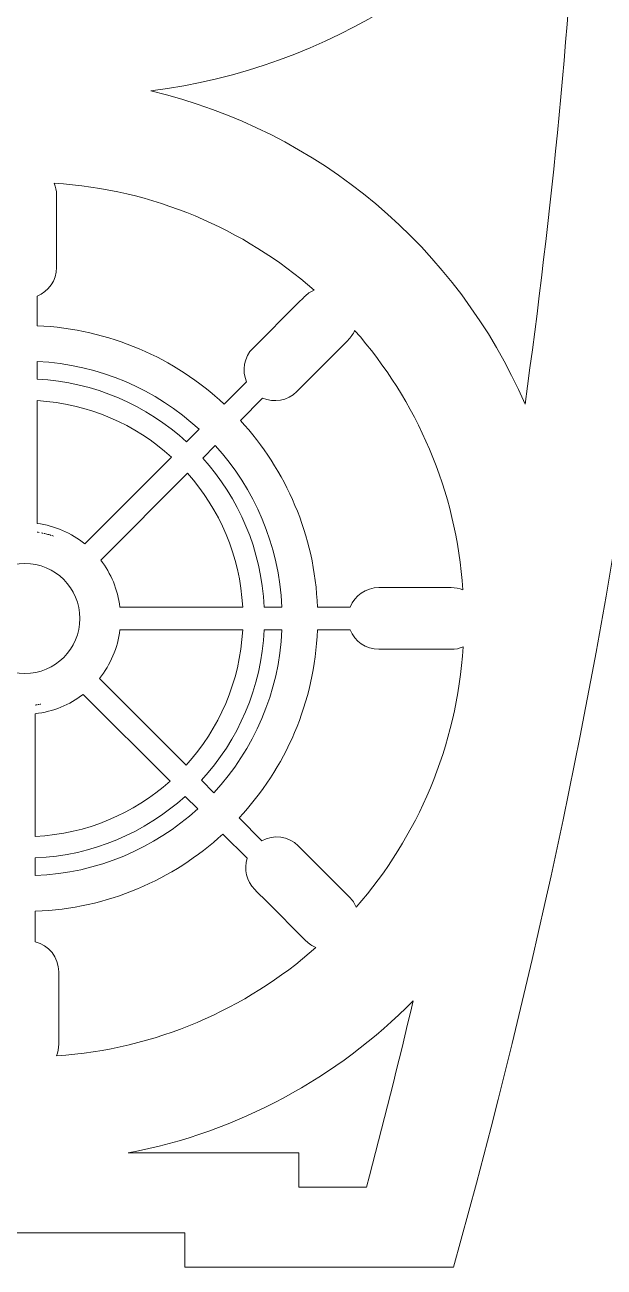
# Model space of a CAD drawing. Header units: millimetres. Extents: x -1460 to 1460, y -777 to 775.
# Drawn here: x 4 to 54.8, y 85.1 to 194.1 of the extents above; entities that cross this region are included whole.
import ezdxf

# ---------------------------------------------------------------- set-up
doc = ezdxf.new("R2010")
doc.units = ezdxf.units.MM
doc.header["$MEASUREMENT"] = 0
doc.layers.add('Camada 1', color=7, linetype='Continuous')

msp = doc.modelspace()

# ---------------------------------------------------------------- linework, layer by layer
at = {"layer": 'Camada 1', "color": 250, "lineweight": 20}
for points, knots in [([(41.3038, 85.1069), (41.3038, 85.1069), (41.3038, 85.1102), (41.3038, 85.1102), (41.3038, 85.1102), (41.3038, 85.1102), (41.5747, 85.1103), (41.5747, 85.1103), (41.5747, 85.1103), (70.9143, 189.7445), (70.824, 294.5182), (41.3038, 399.1147), (41.3038, 399.1147), (41.3038, 399.1147), (27.3329, 399.1216), (27.3329, 399.1216), (27.3329, 399.1216), (27.3329, 399.1216), (27.3349, 399.1147), (27.3349, 399.1147), (27.3349, 399.1147), (27.3349, 399.1147), (18.0011, 399.1147), (18.0011, 399.1147), (18.0011, 399.1147), (18.0011, 399.1147), (18.0011, 396.0999), (18.0011, 396.0999), (18.0011, 396.0999), (18.0011, 396.0999), (2.0593, 396.0999), (2.0593, 396.0999), (2.0593, 396.0999), (2.0593, 396.0999), (-8.4928, 396.0999), (-8.4928, 396.0999), (-8.4928, 396.0999), (-8.4928, 396.0999), (-32.083, 396.0999), (-32.083, 396.0999), (-32.083, 396.0999), (-32.083, 396.0999), (-38.0638, 396.0999), (-38.0638, 396.0999), (-38.0638, 396.0999), (-38.0638, 396.0999), (-38.0638, 399.0489), (-38.0638, 399.0489), (-38.0638, 399.0489), (-38.0638, 399.0489), (-38.0657, 399.0501), (-38.0657, 399.0501), (-38.0657, 399.0501), (-38.0657, 399.0501), (-38.0676, 399.0513), (-38.0676, 399.0513), (-38.0676, 399.0513), (-38.0676, 399.0513), (-38.0695, 399.0524), (-38.0695, 399.0524), (-38.0695, 399.0524), (-38.0695, 399.0524), (-38.0714, 399.0536), (-38.0714, 399.0536), (-38.0714, 399.0536), (-38.0714, 399.0536), (-38.0733, 399.0548), (-38.0733, 399.0548), (-38.0733, 399.0548), (-38.0733, 399.0548), (-38.0752, 399.056), (-38.0752, 399.056), (-38.0752, 399.056), (-38.0752, 399.056), (-38.0771, 399.0572), (-38.0771, 399.0572), (-38.0771, 399.0572), (-38.0771, 399.0572), (-38.0789, 399.0584), (-38.0789, 399.0584), (-38.0789, 399.0584), (-38.0789, 399.0584), (-38.0808, 399.0595), (-38.0808, 399.0595), (-38.0808, 399.0595), (-38.0808, 399.0595), (-38.0827, 399.0607), (-38.0827, 399.0607), (-38.0827, 399.0607), (-38.0827, 399.0607), (-38.0846, 399.0619), (-38.0846, 399.0619), (-38.0846, 399.0619), (-38.0846, 399.0619), (-38.0865, 399.0631), (-38.0865, 399.0631), (-38.0865, 399.0631), (-38.0865, 399.0631), (-38.0884, 399.0643), (-38.0884, 399.0643), (-38.0884, 399.0643), (-38.0884, 399.0643), (-38.0903, 399.0654), (-38.0903, 399.0654), (-38.0903, 399.0654), (-38.0903, 399.0654), (-38.0922, 399.0666), (-38.0922, 399.0666), (-38.0922, 399.0666), (-38.0922, 399.0666), (-38.0941, 399.0678), (-38.0941, 399.0678), (-38.0941, 399.0678), (-38.0941, 399.0678), (-38.096, 399.069), (-38.096, 399.069), (-38.096, 399.069), (-38.096, 399.069), (-38.0979, 399.0702), (-38.0979, 399.0702), (-38.0979, 399.0702), (-38.0979, 399.0702), (-38.1016, 399.0725), (-38.1016, 399.0725), (-38.1016, 399.0725), (-38.1016, 399.0725), (-38.1035, 399.0737), (-38.1035, 399.0737), (-38.1035, 399.0737), (-38.1035, 399.0737), (-38.1054, 399.0749), (-38.1054, 399.0749), (-38.1054, 399.0749), (-38.1054, 399.0749), (-38.1073, 399.0761), (-38.1073, 399.0761), (-38.1073, 399.0761), (-38.1073, 399.0761), (-38.1092, 399.0773), (-38.1092, 399.0773), (-38.1092, 399.0773), (-38.1092, 399.0773), (-38.1168, 399.082), (-38.1168, 399.082), (-38.1168, 399.082), (-38.1168, 399.082), (-38.1187, 399.0832), (-38.1187, 399.0832), (-38.1187, 399.0832), (-38.1187, 399.0832), (-38.1206, 399.0844), (-38.1206, 399.0844), (-38.1206, 399.0844), (-38.1206, 399.0844), (-38.1243, 399.0867), (-38.1243, 399.0867), (-38.1243, 399.0867), (-38.1243, 399.0867), (-38.1262, 399.0879), (-38.1262, 399.0879), (-38.1262, 399.0879), (-38.1262, 399.0879), (-38.1281, 399.0891), (-38.1281, 399.0891), (-38.1281, 399.0891), (-38.1281, 399.0891), (-38.13, 399.0903), (-38.13, 399.0903), (-38.13, 399.0903), (-38.13, 399.0903), (-38.1319, 399.0915), (-38.1319, 399.0915), (-38.1319, 399.0915), (-38.1319, 399.0915), (-38.1413, 399.0974), (-38.1413, 399.0974), (-38.1413, 399.0974), (-38.1413, 399.0974), (-38.1432, 399.0986), (-38.1432, 399.0986), (-38.1432, 399.0986), (-38.1432, 399.0986), (-38.1451, 399.0998), (-38.1451, 399.0998), (-38.1451, 399.0998), (-38.1451, 399.0998), (-38.1527, 399.1045), (-38.1527, 399.1045), (-38.1527, 399.1045), (-38.1527, 399.1045), (-38.1546, 399.1057), (-38.1546, 399.1057), (-38.1546, 399.1057), (-38.1546, 399.1057), (-38.1565, 399.1069), (-38.1565, 399.1069), (-38.1565, 399.1069), (-38.1565, 399.1069), (-38.1584, 399.1081), (-38.1584, 399.1081), (-38.1584, 399.1081), (-38.1584, 399.1081), (-38.1602, 399.1092), (-38.1602, 399.1092), (-38.1602, 399.1092), (-38.1602, 399.1092), (-38.1621, 399.1104), (-38.1621, 399.1104), (-38.1621, 399.1104), (-38.1621, 399.1104), (-38.164, 399.1116), (-38.164, 399.1116), (-38.164, 399.1116), (-38.164, 399.1116), (-38.1659, 399.1128), (-38.1659, 399.1128), (-38.1659, 399.1128), (-38.1659, 399.1128), (-38.1678, 399.114), (-38.1678, 399.114), (-38.1678, 399.114), (-38.1678, 399.114), (-38.1688, 399.1147), (-38.1688, 399.1147), (-38.1688, 399.1147), (-38.1688, 399.1147), (-38.1689, 399.1147), (-38.1689, 399.1147), (-38.1689, 399.1147), (-38.1689, 399.1147), (-38.1848, 399.1247), (-38.1848, 399.1247), (-38.1848, 399.1247), (-38.1848, 399.1247), (-46.3649, 399.1176), (-46.3649, 399.1176), (-46.3649, 399.1176), (-46.3649, 399.1176), (-46.3617, 399.1147), (-46.3617, 399.1147), (-46.3617, 399.1147), (-46.3617, 399.1147), (-54.3028, 399.1147), (-54.3028, 399.1147), (-54.3028, 399.1147), (-54.3028, 399.1147), (-54.3028, 399.1155), (-54.3028, 399.1155), (-54.3028, 399.1155), (-54.3028, 399.1155), (-55.2234, 399.1147), (-55.2234, 399.1147), (-55.2234, 399.1147), (-55.2234, 399.1147), (-72.3348, 399.1147), (-72.3348, 399.1147), (-72.3348, 399.1147), (-72.3348, 399.1147), (-72.3348, 396.0998), (-72.3348, 396.0998), (-72.3348, 396.0998), (-72.3348, 396.0998), (-72.3489, 396.0998), (-72.3489, 396.0998), (-72.3489, 396.0998), (-72.3489, 396.0998), (-72.2484, 342.0998), (-72.2484, 342.0998), (-72.2484, 342.0998), (-72.2484, 342.0998), (-69.2484, 342.0998), (-69.2484, 342.0998), (-69.2484, 342.0998), (-69.2484, 342.0998), (-69.2421, 242.1123), (-69.2421, 242.1123), (-69.2421, 242.1123), (-69.2421, 242.1123), (-69.2484, 142.1248), (-69.2484, 142.1248), (-69.2484, 142.1248), (-69.2484, 142.1248), (-72.2484, 142.1248), (-72.2484, 142.1248), (-72.2484, 142.1248), (-72.2484, 142.1248), (-72.2486, 93.1122), (-72.2486, 93.1122), (-72.2486, 93.1122), (-72.2486, 93.1122), (-72.3348, 93.1122), (-72.3348, 93.1122), (-72.3348, 93.1122), (-72.3348, 93.1122), (-72.3348, 85.1069), (-72.3348, 85.1069), (-72.3348, 85.1069), (-72.3348, 85.1069), (-45.904, 85.1069), (-45.904, 85.1069), (-45.904, 85.1069), (-45.904, 85.1069), (-38.1848, 85.1002), (-38.1848, 85.1002), (-38.1848, 85.1002), (-38.1848, 85.1002), (-38.1742, 85.1069), (-38.1742, 85.1069), (-38.1742, 85.1069), (-38.1742, 85.1069), (-38.1688, 85.1069), (-38.1688, 85.1069), (-38.1688, 85.1069), (-38.1688, 85.1069), (-38.0638, 85.1727), (-38.0638, 85.1727), (-38.0638, 85.1727), (-38.0638, 85.1727), (-38.0638, 85.176), (-38.0638, 85.176), (-38.0638, 85.176), (-38.0638, 85.176), (-37.958, 85.2417), (-37.958, 85.2417), (-37.958, 85.2417), (-37.958, 85.2417), (-37.958, 88.1217), (-37.958, 88.1217), (-37.958, 88.1217), (-37.958, 88.1217), (-32.083, 88.1217), (-32.083, 88.1217), (-32.083, 88.1217), (-32.083, 88.1217), (-8.4928, 88.1217), (-8.4928, 88.1217), (-8.4928, 88.1217), (-8.4928, 88.1217), (2.0593, 88.1217), (2.0593, 88.1217), (2.0593, 88.1217), (2.0593, 88.1217), (18.0011, 88.1217), (18.0011, 88.1217), (18.0011, 88.1217), (18.0011, 88.1217), (18.0011, 85.1069), (18.0011, 85.1069), (18.0011, 85.1069), (18.0011, 85.1069), (27.6055, 85.1069), (27.6055, 85.1069), (27.6055, 85.1069), (27.6055, 85.1069), (27.6045, 85.1034), (27.6045, 85.1034), (27.6045, 85.1034), (27.6045, 85.1034), (34.6908, 85.1069), (34.6908, 85.1069), (34.6908, 85.1069), (34.6908, 85.1069), (41.3038, 85.1069), (41.3038, 85.1069)], [0, 0, 0, 0, 0.01086957, 0.01086957, 0.01086957, 0.01086957, 0.02173913, 0.02173913, 0.02173913, 0.02173913, 0.0326087, 0.0326087, 0.0326087, 0.0326087, 0.04347826, 0.04347826, 0.04347826, 0.04347826, 0.05434783, 0.05434783, 0.05434783, 0.05434783, 0.06521739, 0.06521739, 0.06521739, 0.06521739, 0.07608696, 0.07608696, 0.07608696, 0.07608696, 0.08695652, 0.08695652, 0.08695652, 0.08695652, 0.09782609, 0.09782609, 0.09782609, 0.09782609, 0.10869565, 0.10869565, 0.10869565, 0.10869565, 0.11956522, 0.11956522, 0.11956522, 0.11956522, 0.13043478, 0.13043478, 0.13043478, 0.13043478, 0.14130435, 0.14130435, 0.14130435, 0.14130435, 0.15217391, 0.15217391, 0.15217391, 0.15217391, 0.16304348, 0.16304348, 0.16304348, 0.16304348, 0.17391304, 0.17391304, 0.17391304, 0.17391304, 0.18478261, 0.18478261, 0.18478261, 0.18478261, 0.19565217, 0.19565217, 0.19565217, 0.19565217, 0.20652174, 0.20652174, 0.20652174, 0.20652174, 0.2173913, 0.2173913, 0.2173913, 0.2173913, 0.22826087, 0.22826087, 0.22826087, 0.22826087, 0.23913043, 0.23913043, 0.23913043, 0.23913043, 0.25, 0.25, 0.25, 0.25, 0.26086957, 0.26086957, 0.26086957, 0.26086957, 0.27173913, 0.27173913, 0.27173913, 0.27173913, 0.2826087, 0.2826087, 0.2826087, 0.2826087, 0.29347826, 0.29347826, 0.29347826, 0.29347826, 0.30434783, 0.30434783, 0.30434783, 0.30434783, 0.31521739, 0.31521739, 0.31521739, 0.31521739, 0.32608696, 0.32608696, 0.32608696, 0.32608696, 0.33695652, 0.33695652, 0.33695652, 0.33695652, 0.34782609, 0.34782609, 0.34782609, 0.34782609, 0.35869565, 0.35869565, 0.35869565, 0.35869565, 0.36956522, 0.36956522, 0.36956522, 0.36956522, 0.38043478, 0.38043478, 0.38043478, 0.38043478, 0.39130435, 0.39130435, 0.39130435, 0.39130435, 0.40217391, 0.40217391, 0.40217391, 0.40217391, 0.41304348, 0.41304348, 0.41304348, 0.41304348, 0.42391304, 0.42391304, 0.42391304, 0.42391304, 0.43478261, 0.43478261, 0.43478261, 0.43478261, 0.44565217, 0.44565217, 0.44565217, 0.44565217, 0.45652174, 0.45652174, 0.45652174, 0.45652174, 0.4673913, 0.4673913, 0.4673913, 0.4673913, 0.47826087, 0.47826087, 0.47826087, 0.47826087, 0.48913043, 0.48913043, 0.48913043, 0.48913043, 0.5, 0.5, 0.5, 0.5, 0.51086957, 0.51086957, 0.51086957, 0.51086957, 0.52173913, 0.52173913, 0.52173913, 0.52173913, 0.5326087, 0.5326087, 0.5326087, 0.5326087, 0.54347826, 0.54347826, 0.54347826, 0.54347826, 0.55434783, 0.55434783, 0.55434783, 0.55434783, 0.56521739, 0.56521739, 0.56521739, 0.56521739, 0.57608696, 0.57608696, 0.57608696, 0.57608696, 0.58695652, 0.58695652, 0.58695652, 0.58695652, 0.59782609, 0.59782609, 0.59782609, 0.59782609, 0.60869565, 0.60869565, 0.60869565, 0.60869565, 0.61956522, 0.61956522, 0.61956522, 0.61956522, 0.63043478, 0.63043478, 0.63043478, 0.63043478, 0.64130435, 0.64130435, 0.64130435, 0.64130435, 0.65217391, 0.65217391, 0.65217391, 0.65217391, 0.66304348, 0.66304348, 0.66304348, 0.66304348, 0.67391304, 0.67391304, 0.67391304, 0.67391304, 0.68478261, 0.68478261, 0.68478261, 0.68478261, 0.69565217, 0.69565217, 0.69565217, 0.69565217, 0.70652174, 0.70652174, 0.70652174, 0.70652174, 0.7173913, 0.7173913, 0.7173913, 0.7173913, 0.72826087, 0.72826087, 0.72826087, 0.72826087, 0.73913043, 0.73913043, 0.73913043, 0.73913043, 0.75, 0.75, 0.75, 0.75, 0.76086957, 0.76086957, 0.76086957, 0.76086957, 0.77173913, 0.77173913, 0.77173913, 0.77173913, 0.7826087, 0.7826087, 0.7826087, 0.7826087, 0.79347826, 0.79347826, 0.79347826, 0.79347826, 0.80434783, 0.80434783, 0.80434783, 0.80434783, 0.81521739, 0.81521739, 0.81521739, 0.81521739, 0.82608696, 0.82608696, 0.82608696, 0.82608696, 0.83695652, 0.83695652, 0.83695652, 0.83695652, 0.84782609, 0.84782609, 0.84782609, 0.84782609, 0.85869565, 0.85869565, 0.85869565, 0.85869565, 0.86956522, 0.86956522, 0.86956522, 0.86956522, 0.88043478, 0.88043478, 0.88043478, 0.88043478, 0.89130435, 0.89130435, 0.89130435, 0.89130435, 0.90217391, 0.90217391, 0.90217391, 0.90217391, 0.91304348, 0.91304348, 0.91304348, 0.91304348, 0.92391304, 0.92391304, 0.92391304, 0.92391304, 0.93478261, 0.93478261, 0.93478261, 0.93478261, 0.94565217, 0.94565217, 0.94565217, 0.94565217, 0.95652174, 0.95652174, 0.95652174, 0.95652174, 0.9673913, 0.9673913, 0.9673913, 0.9673913, 0.97826087, 0.97826087, 0.97826087, 0.97826087, 1, 1, 1, 1]), ([(47.8607, 160.8298), (41.9412, 174.4991), (29.8019, 184.8469), (15.0113, 188.3029), (15.0113, 188.3029), (30.6877, 190.323), (44.2578, 199.1201), (52.73, 211.6821), (52.73, 211.6821), (51.8533, 194.6847), (50.2304, 177.7169), (47.8607, 160.8298)], [0, 0, 0, 0, 0.25, 0.25, 0.25, 0.25, 0.5, 0.5, 0.5, 0.5, 1, 1, 1, 1]), ([(29.3598, 170.8291), (23.1776, 176.2274), (15.2488, 179.6745), (6.5319, 180.2125), (6.5319, 180.2125), (6.6659, 179.8919), (6.7399, 179.5399), (6.7399, 179.1708), (6.7399, 179.1708), (6.7399, 179.1708), (6.7393, 174.2893), (6.7393, 174.2893), (6.7393, 174.2893), (6.7393, 174.2893), (6.7399, 174.2893), (6.7399, 174.2893), (6.7399, 174.2893), (6.7399, 174.2893), (6.7399, 173.0769), (6.7399, 173.0769), (6.7399, 173.0769), (6.7399, 173.0769), (6.7392, 173.0769), (6.7392, 173.0769), (6.7392, 173.0769), (6.7392, 173.0769), (6.7392, 172.8152), (6.7392, 172.8152), (6.7392, 172.8152), (6.7392, 171.6784), (6.0391, 170.7064), (5.0457, 170.3058), (5.0457, 170.3058), (5.0457, 170.3058), (5.0457, 167.7003), (5.0457, 167.7003), (5.0457, 167.7003), (11.3763, 167.4364), (17.122, 164.872), (21.4681, 160.8234), (21.4681, 160.8234), (21.4681, 160.8234), (23.4191, 162.7744), (23.4191, 162.7744), (23.4191, 162.7744), (22.9981, 163.7606), (23.1896, 164.9456), (23.9948, 165.7514), (23.9948, 165.7514), (23.9948, 165.7514), (27.9503, 169.7065), (27.9503, 169.7065), (27.9503, 169.7065), (27.9503, 169.7065), (28.4377, 170.1947), (28.4377, 170.1947), (28.4377, 170.1947), (28.4377, 170.1947), (28.4381, 170.1942), (28.4381, 170.1942), (28.4381, 170.1942), (28.4381, 170.1942), (28.4882, 170.2442), (28.4882, 170.2442), (28.4882, 170.2442), (28.746, 170.5021), (29.0429, 170.697), (29.3598, 170.8291)], [0, 0, 0, 0, 0.05555556, 0.05555556, 0.05555556, 0.05555556, 0.11111111, 0.11111111, 0.11111111, 0.11111111, 0.16666667, 0.16666667, 0.16666667, 0.16666667, 0.22222222, 0.22222222, 0.22222222, 0.22222222, 0.27777778, 0.27777778, 0.27777778, 0.27777778, 0.33333333, 0.33333333, 0.33333333, 0.33333333, 0.38888889, 0.38888889, 0.38888889, 0.38888889, 0.44444444, 0.44444444, 0.44444444, 0.44444444, 0.5, 0.5, 0.5, 0.5, 0.55555556, 0.55555556, 0.55555556, 0.55555556, 0.61111111, 0.61111111, 0.61111111, 0.61111111, 0.66666667, 0.66666667, 0.66666667, 0.66666667, 0.72222222, 0.72222222, 0.72222222, 0.72222222, 0.77777778, 0.77777778, 0.77777778, 0.77777778, 0.83333333, 0.83333333, 0.83333333, 0.83333333, 0.88888889, 0.88888889, 0.88888889, 0.88888889, 1, 1, 1, 1]), ([(42.4129, 144.5237), (41.8288, 153.2321), (38.3407, 161.1444), (32.9065, 167.2996), (32.9065, 167.2996), (32.7744, 166.9784), (32.578, 166.6775), (32.3171, 166.4167), (32.3171, 166.4167), (32.3171, 166.4167), (28.8649, 162.9649), (28.8649, 162.9649), (28.8649, 162.9649), (28.8649, 162.9649), (28.8653, 162.9644), (28.8653, 162.9644), (28.8653, 162.9644), (28.8653, 162.9644), (28.0077, 162.1075), (28.0077, 162.1075), (28.0077, 162.1075), (28.0077, 162.1075), (28.0076, 162.1076), (28.0076, 162.1076), (28.0076, 162.1076), (28.0076, 162.1076), (27.8225, 161.9226), (27.8225, 161.9226), (27.8225, 161.9226), (27.0133, 161.1131), (25.8195, 160.9241), (24.8296, 161.3545), (24.8296, 161.3545), (24.8296, 161.3545), (22.879, 159.4042), (22.879, 159.4042), (22.879, 159.4042), (26.8805, 155.0539), (29.4031, 149.3241), (29.6457, 143.0199), (29.6457, 143.0199), (29.6457, 143.0199), (32.5134, 143.0199), (32.5134, 143.0199), (32.5134, 143.0199), (32.9112, 144.0196), (33.8878, 144.7265), (35.029, 144.7265), (35.029, 144.7265), (35.029, 144.7265), (35.2901, 144.7265), (35.2901, 144.7265), (35.2901, 144.7265), (35.2901, 144.7265), (36.5029, 144.7265), (36.5029, 144.7265), (36.5029, 144.7265), (36.5029, 144.7265), (40.1002, 144.7265), (40.1002, 144.7265), (40.1002, 144.7265), (40.1002, 144.7265), (41.313, 144.7265), (41.313, 144.7265), (41.313, 144.7265), (41.313, 144.7265), (41.384, 144.7265), (41.384, 144.7265), (41.384, 144.7265), (41.7482, 144.7265), (42.0957, 144.6543), (42.4129, 144.5237)], [0, 0, 0, 0, 0.05263158, 0.05263158, 0.05263158, 0.05263158, 0.10526316, 0.10526316, 0.10526316, 0.10526316, 0.15789474, 0.15789474, 0.15789474, 0.15789474, 0.21052632, 0.21052632, 0.21052632, 0.21052632, 0.26315789, 0.26315789, 0.26315789, 0.26315789, 0.31578947, 0.31578947, 0.31578947, 0.31578947, 0.36842105, 0.36842105, 0.36842105, 0.36842105, 0.42105263, 0.42105263, 0.42105263, 0.42105263, 0.47368421, 0.47368421, 0.47368421, 0.47368421, 0.52631579, 0.52631579, 0.52631579, 0.52631579, 0.57894737, 0.57894737, 0.57894737, 0.57894737, 0.63157895, 0.63157895, 0.63157895, 0.63157895, 0.68421053, 0.68421053, 0.68421053, 0.68421053, 0.73684211, 0.73684211, 0.73684211, 0.73684211, 0.78947368, 0.78947368, 0.78947368, 0.78947368, 0.84210526, 0.84210526, 0.84210526, 0.84210526, 0.89473684, 0.89473684, 0.89473684, 0.89473684, 1, 1, 1, 1]), ([(5.0457, 164.5766), (5.0457, 164.5766), (5.0457, 163.0223), (5.0457, 163.0223), (5.0457, 163.0223), (10.0883, 162.7651), (14.6677, 160.7237), (18.1629, 157.5182), (18.1629, 157.5182), (18.1629, 157.5182), (19.2605, 158.6157), (19.2605, 158.6157), (19.2605, 158.6157), (15.4822, 162.101), (10.516, 164.3167), (5.0457, 164.5766)], [0, 0, 0, 0, 0.2, 0.2, 0.2, 0.2, 0.4, 0.4, 0.4, 0.4, 0.6, 0.6, 0.6, 0.6, 1, 1, 1, 1]), ([(5.0457, 150.3534), (6.6113, 150.1509), (8.0431, 149.5156), (9.2172, 148.572), (9.2172, 148.572), (9.2172, 148.572), (16.8276, 156.1826), (16.8276, 156.1826), (16.8276, 156.1826), (13.6762, 159.048), (9.5682, 160.8791), (5.0457, 161.1327), (5.0457, 161.1327), (5.0457, 161.1327), (5.0457, 150.3534), (5.0457, 150.3534)], [0, 0, 0, 0, 0.2, 0.2, 0.2, 0.2, 0.4, 0.4, 0.4, 0.4, 0.6, 0.6, 0.6, 0.6, 1, 1, 1, 1]), ([(20.6715, 157.1964), (20.6715, 157.1964), (19.572, 156.0971), (19.572, 156.0971), (19.572, 156.0971), (22.7304, 152.5982), (24.7326, 148.0365), (24.9688, 143.0199), (24.9688, 143.0199), (24.9688, 143.0199), (26.5221, 143.0199), (26.5221, 143.0199), (26.5221, 143.0199), (26.2836, 148.464), (24.1099, 153.4144), (20.6715, 157.1964)], [0, 0, 0, 0, 0.2, 0.2, 0.2, 0.2, 0.4, 0.4, 0.4, 0.4, 0.6, 0.6, 0.6, 0.6, 1, 1, 1, 1]), ([(10.6182, 147.1434), (11.5209, 145.9735), (12.1223, 144.5599), (12.3061, 143.0199), (12.3061, 143.0199), (12.3061, 143.0199), (23.0803, 143.0199), (23.0803, 143.0199), (23.0803, 143.0199), (22.8477, 147.5164), (21.0555, 151.6068), (18.2364, 154.7613), (18.2364, 154.7613), (18.2364, 154.7613), (10.6182, 147.1434), (10.6182, 147.1434)], [0, 0, 0, 0, 0.2, 0.2, 0.2, 0.2, 0.4, 0.4, 0.4, 0.4, 0.6, 0.6, 0.6, 0.6, 1, 1, 1, 1]), ([(5.2332, 149.563), (5.1709, 149.5735), (5.1083, 149.5831), (5.0457, 149.592), (5.0457, 149.592), (5.1083, 149.5831), (5.1709, 149.5734), (5.2332, 149.563)], [0, 0, 0, 0, 0.33333333, 0.33333333, 0.33333333, 0.33333333, 1, 1, 1, 1]), ([(5.974, 149.4009), (5.9192, 149.4157), (5.8643, 149.4302), (5.8091, 149.4438), (5.8091, 149.4438), (5.8643, 149.43), (5.9192, 149.4157), (5.974, 149.4009)], [0, 0, 0, 0, 0.33333333, 0.33333333, 0.33333333, 0.33333333, 1, 1, 1, 1]), ([(6.1481, 149.3513), (6.094, 149.3673), (6.0397, 149.3829), (5.9852, 149.3978), (5.9852, 149.3978), (6.0397, 149.3829), (6.094, 149.3672), (6.1481, 149.3513)], [0, 0, 0, 0, 0.33333333, 0.33333333, 0.33333333, 0.33333333, 1, 1, 1, 1]), ([(6.2843, 149.3095), (6.2468, 149.3213), (6.2091, 149.3331), (6.1716, 149.3444), (6.1716, 149.3444), (6.1716, 149.3444), (6.2843, 149.3095), (6.2843, 149.3095)], [0, 0, 0, 0, 0.33333333, 0.33333333, 0.33333333, 0.33333333, 1, 1, 1, 1]), ([(-0.871, 142.0195), (-0.871, 142.0195), (-0.871, 142.0195), (-0.871, 142.0195), (-0.871, 142.0195), (-0.871, 139.3505), (1.2929, 137.1865), (3.962, 137.1865), (3.962, 137.1865), (6.6311, 137.1865), (8.7942, 139.3505), (8.7942, 142.0195), (8.7942, 142.0195), (8.7942, 144.6878), (6.6311, 146.8517), (3.962, 146.8517), (3.962, 146.8517), (1.2929, 146.8517), (-0.871, 144.6878), (-0.871, 142.0195)], [0, 0, 0, 0, 0.16666667, 0.16666667, 0.16666667, 0.16666667, 0.33333333, 0.33333333, 0.33333333, 0.33333333, 0.5, 0.5, 0.5, 0.5, 0.66666667, 0.66666667, 0.66666667, 0.66666667, 1, 1, 1, 1]), ([(12.3062, 141.0192), (12.1157, 139.4207), (11.4748, 137.9586), (10.5143, 136.7636), (10.5143, 136.7636), (10.5143, 136.7636), (18.1251, 129.1523), (18.1251, 129.1523), (18.1251, 129.1523), (21.0086, 132.3233), (22.8447, 136.4631), (23.0803, 141.0192), (23.0803, 141.0192), (23.0803, 141.0192), (12.3062, 141.0192), (12.3062, 141.0192)], [0, 0, 0, 0, 0.2, 0.2, 0.2, 0.2, 0.4, 0.4, 0.4, 0.4, 0.6, 0.6, 0.6, 0.6, 1, 1, 1, 1]), ([(24.9688, 141.0192), (24.7299, 135.9433), (22.6829, 131.3328), (19.4595, 127.8179), (19.4595, 127.8179), (19.4595, 127.8179), (20.5573, 126.7199), (20.5573, 126.7199), (20.5573, 126.7199), (24.0609, 130.5178), (26.2808, 135.5158), (26.5221, 141.0192), (26.5221, 141.0192), (26.5221, 141.0192), (24.9688, 141.0192), (24.9688, 141.0192)], [0, 0, 0, 0, 0.2, 0.2, 0.2, 0.2, 0.4, 0.4, 0.4, 0.4, 0.6, 0.6, 0.6, 0.6, 1, 1, 1, 1]), ([(33.0423, 116.6921), (38.4413, 122.8741), (41.8878, 130.8034), (42.4259, 139.5203), (42.4259, 139.5203), (42.1052, 139.3863), (41.7532, 139.3122), (41.384, 139.3122), (41.384, 139.3122), (41.384, 139.3122), (41.313, 139.3122), (41.313, 139.3122), (41.313, 139.3122), (41.313, 139.3122), (40.1002, 139.3122), (40.1002, 139.3122), (40.1002, 139.3122), (40.1002, 139.3122), (36.5029, 139.3122), (36.5029, 139.3122), (36.5029, 139.3122), (36.5029, 139.3122), (35.2901, 139.3122), (35.2901, 139.3122), (35.2901, 139.3122), (35.2901, 139.3122), (35.029, 139.3122), (35.029, 139.3122), (35.029, 139.3122), (33.8878, 139.3122), (32.9112, 140.0192), (32.5134, 141.0192), (32.5134, 141.0192), (32.5134, 141.0192), (29.6457, 141.0192), (29.6457, 141.0192), (29.6457, 141.0192), (29.4008, 134.655), (26.8321, 128.8776), (22.7648, 124.5123), (22.7648, 124.5123), (22.7648, 124.5123), (24.7563, 122.5208), (24.7563, 122.5208), (24.7563, 122.5208), (25.7831, 123.0803), (27.0956, 122.9258), (27.9644, 122.0573), (27.9644, 122.0573), (27.9644, 122.0573), (32.0603, 117.9608), (32.0603, 117.9608), (32.0603, 117.9608), (32.0603, 117.9608), (32.408, 117.6138), (32.408, 117.6138), (32.408, 117.6138), (32.408, 117.6138), (32.4078, 117.6136), (32.4078, 117.6136), (32.4078, 117.6136), (32.4078, 117.6136), (32.4578, 117.5634), (32.4578, 117.5634), (32.4578, 117.5634), (32.7156, 117.3057), (32.9103, 117.0089), (33.0423, 116.6921)], [0, 0, 0, 0, 0.05555556, 0.05555556, 0.05555556, 0.05555556, 0.11111111, 0.11111111, 0.11111111, 0.11111111, 0.16666667, 0.16666667, 0.16666667, 0.16666667, 0.22222222, 0.22222222, 0.22222222, 0.22222222, 0.27777778, 0.27777778, 0.27777778, 0.27777778, 0.33333333, 0.33333333, 0.33333333, 0.33333333, 0.38888889, 0.38888889, 0.38888889, 0.38888889, 0.44444444, 0.44444444, 0.44444444, 0.44444444, 0.5, 0.5, 0.5, 0.5, 0.55555556, 0.55555556, 0.55555556, 0.55555556, 0.61111111, 0.61111111, 0.61111111, 0.61111111, 0.66666667, 0.66666667, 0.66666667, 0.66666667, 0.72222222, 0.72222222, 0.72222222, 0.72222222, 0.77777778, 0.77777778, 0.77777778, 0.77777778, 0.83333333, 0.83333333, 0.83333333, 0.83333333, 0.88888889, 0.88888889, 0.88888889, 0.88888889, 1, 1, 1, 1]), ([(9.0851, 135.3626), (7.8941, 134.4437), (6.4508, 133.8371), (4.8784, 133.6657), (4.8784, 133.6657), (4.8784, 133.6657), (4.8784, 122.8961), (4.8784, 122.8961), (4.8784, 122.8961), (9.4078, 123.1107), (13.5295, 124.9076), (16.7037, 127.744), (16.7037, 127.744), (16.7037, 127.744), (9.0851, 135.3626), (9.0851, 135.3626)], [0, 0, 0, 0, 0.2, 0.2, 0.2, 0.2, 0.4, 0.4, 0.4, 0.4, 0.6, 0.6, 0.6, 0.6, 1, 1, 1, 1]), ([(4.8784, 134.4251), (4.9202, 134.4301), (4.9617, 134.4353), (5.0034, 134.4411), (5.0034, 134.4411), (4.9618, 134.4353), (4.9203, 134.4301), (4.8784, 134.4251)], [0, 0, 0, 0, 0.33333333, 0.33333333, 0.33333333, 0.33333333, 1, 1, 1, 1]), ([(19.1384, 125.3092), (19.1384, 125.3092), (18.039, 126.4087), (18.039, 126.4087), (18.039, 126.4087), (14.5206, 123.2325), (9.9277, 121.2255), (4.8784, 121.0079), (4.8784, 121.0079), (4.8784, 121.0079), (4.8784, 119.4554), (4.8784, 119.4554), (4.8784, 119.4554), (10.3553, 119.6751), (15.3371, 121.8532), (19.1384, 125.3092)], [0, 0, 0, 0, 0.2, 0.2, 0.2, 0.2, 0.4, 0.4, 0.4, 0.4, 0.6, 0.6, 0.6, 0.6, 1, 1, 1, 1]), ([(6.7363, 103.6391), (15.445, 104.2231), (23.3575, 107.7114), (29.5132, 113.1457), (29.5132, 113.1457), (29.1919, 113.2777), (28.8909, 113.4741), (28.6299, 113.735), (28.6299, 113.735), (28.6299, 113.735), (25.1321, 117.2333), (25.1321, 117.2333), (25.1321, 117.2333), (25.1321, 117.2333), (24.321, 118.0442), (24.321, 118.0442), (24.321, 118.0442), (24.321, 118.0442), (24.3211, 118.0443), (24.3211, 118.0443), (24.3211, 118.0443), (24.3211, 118.0443), (24.1361, 118.2293), (24.1361, 118.2293), (24.1361, 118.2293), (23.3935, 118.9716), (23.173, 120.038), (23.4739, 120.9737), (23.4739, 120.9737), (23.4739, 120.9737), (21.3458, 123.1018), (21.3458, 123.1018), (21.3458, 123.1018), (16.9763, 119.083), (11.2155, 116.5562), (4.8784, 116.3328), (4.8784, 116.3328), (4.8784, 116.3328), (4.8784, 113.6519), (4.8784, 113.6519), (4.8784, 113.6519), (6.0612, 113.3623), (6.9392, 112.2951), (6.9392, 111.0234), (6.9392, 111.0234), (6.9392, 111.0234), (6.9392, 110.7613), (6.9392, 110.7613), (6.9392, 110.7613), (6.9392, 110.7613), (6.9392, 109.5495), (6.9392, 109.5495), (6.9392, 109.5495), (6.9392, 109.5495), (6.9392, 105.9514), (6.9392, 105.9514), (6.9392, 105.9514), (6.9392, 105.9514), (6.9392, 104.7389), (6.9392, 104.7389), (6.9392, 104.7389), (6.9392, 104.7389), (6.9392, 104.6685), (6.9392, 104.6685), (6.9392, 104.6685), (6.9392, 104.3041), (6.8669, 103.9565), (6.7363, 103.6391)], [0, 0, 0, 0, 0.05555556, 0.05555556, 0.05555556, 0.05555556, 0.11111111, 0.11111111, 0.11111111, 0.11111111, 0.16666667, 0.16666667, 0.16666667, 0.16666667, 0.22222222, 0.22222222, 0.22222222, 0.22222222, 0.27777778, 0.27777778, 0.27777778, 0.27777778, 0.33333333, 0.33333333, 0.33333333, 0.33333333, 0.38888889, 0.38888889, 0.38888889, 0.38888889, 0.44444444, 0.44444444, 0.44444444, 0.44444444, 0.5, 0.5, 0.5, 0.5, 0.55555556, 0.55555556, 0.55555556, 0.55555556, 0.61111111, 0.61111111, 0.61111111, 0.61111111, 0.66666667, 0.66666667, 0.66666667, 0.66666667, 0.72222222, 0.72222222, 0.72222222, 0.72222222, 0.77777778, 0.77777778, 0.77777778, 0.77777778, 0.83333333, 0.83333333, 0.83333333, 0.83333333, 0.88888889, 0.88888889, 0.88888889, 0.88888889, 1, 1, 1, 1]), ([(13.0412, 95.1217), (22.7357, 96.956), (31.3903, 101.7273), (38.0466, 108.4756), (38.0466, 108.4756), (36.7585, 103.0046), (35.3903, 97.5479), (33.941, 92.1075), (33.941, 92.1075), (33.941, 92.1075), (32.3624, 92.1069), (32.3624, 92.1069), (32.3624, 92.1069), (32.3624, 92.1069), (28.0011, 92.1069), (28.0011, 92.1069), (28.0011, 92.1069), (28.0011, 92.1069), (28.0011, 95.1217), (28.0011, 95.1217), (28.0011, 95.1217), (28.0011, 95.1217), (13.0412, 95.1217), (13.0412, 95.1217)], [0, 0, 0, 0, 0.14285714, 0.14285714, 0.14285714, 0.14285714, 0.28571429, 0.28571429, 0.28571429, 0.28571429, 0.42857143, 0.42857143, 0.42857143, 0.42857143, 0.57142857, 0.57142857, 0.57142857, 0.57142857, 0.71428571, 0.71428571, 0.71428571, 0.71428571, 1, 1, 1, 1])]:
    msp.add_open_spline(points, degree=3, knots=knots, dxfattribs=at)
for points in [[(5.5502, 149.5032), (5.5106, 149.5113), (5.4707, 149.5195), (5.431, 149.5273)], [(5.7365, 149.4613), (5.6958, 149.4711), (5.6551, 149.4804), (5.6143, 149.4893)], [(6.4632, 149.25), (6.4256, 149.263), (6.3878, 149.2756), (6.3499, 149.288)], [(5.0699, 134.4504), (5.1118, 134.4564), (5.1533, 134.463), (5.1949, 134.4697)], [(5.2598, 134.4804), (5.2986, 134.487), (5.337, 134.4938), (5.3754, 134.5011)]]:
    msp.add_open_spline(points, degree=3, dxfattribs=at)

doc.saveas('drawing.dxf')
